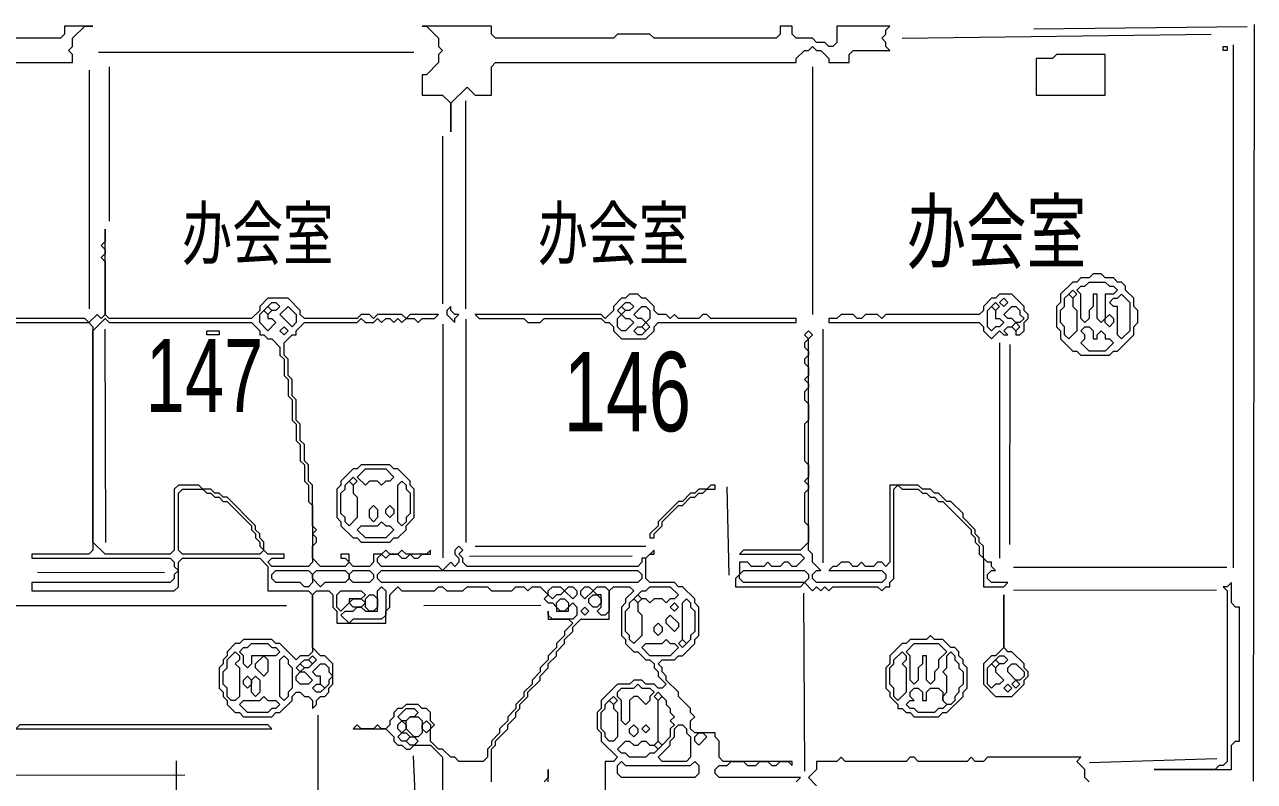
# Model space of a CAD drawing. Extents: x 9 to 1972, y 11 to 1392.
# Drawn here: x 1176.2 to 1478.7, y 845.1 to 1031.4 of the extents above; entities that cross this region are included whole.
import ezdxf

# ---------------------------------------------------------------- set-up
doc = ezdxf.new("R2010")
doc.units = 0
for name, color, linetype, lineweight in [('OCR_TEXT', 6, 'Continuous', 0), ('TRACE_CURVE', 6, 'Continuous', 0), ('TRACE_STRAIGHT', 5, 'Continuous', 0), ('TRACE_TEXT_SYMBOL', 6, 'Continuous', 0)]:
    doc.layers.add(name, color=color, linetype=linetype, lineweight=lineweight)
doc.styles.add('wqy-unicode', font='wqy-unicode.lff')

msp = doc.modelspace()

# ---------------------------------------------------------------- linework, layer by layer
at = {"layer": 'TRACE_CURVE', "color": 6}
for points in [[(1196, 981), (1196, 978), (1195, 977), (1196, 976), (1196, 975), (1195, 974), (1196, 973), (1196, 960), (1195, 959), (1194, 960), (1192, 958), (1191, 959), (1157, 959)], [(1262, 958), (1263, 959), (1264, 958), (1265, 959), (1266, 959), (1267, 958), (1268, 959), (1269, 958), (1270, 959), (1272, 959), (1273, 958), (1274, 959), (1277, 959), (1278, 960), (1271, 960), (1270, 959), (1269, 960), (1263, 960), (1262, 959), (1261, 960), (1259, 960), (1258, 959), (1245, 959), (1244, 960), (1244, 961), (1241, 964), (1236, 964), (1234, 962), (1234, 961), (1232, 959), (1197, 959), (1196, 960), (1196, 981)], [(1264, 898), (1263, 899), (1263, 900), (1264, 901), (1265, 900), (1266, 901), (1268, 901), (1269, 900), (1270, 900), (1271, 901), (1272, 900), (1273, 900), (1274, 901), (1276, 901), (1276, 902), (1275, 901), (1270, 901), (1269, 902), (1268, 901), (1266, 901), (1265, 902), (1264, 901), (1262, 901), (1262, 899), (1261, 898), (1257, 898), (1256, 899), (1256, 901), (1254, 901), (1254, 900), (1255, 900), (1256, 899), (1255, 898), (1249, 898), (1247, 900), (1247, 903), (1248, 904), (1248, 905), (1247, 906), (1248, 907), (1247, 908), (1247, 918), (1246, 919), (1246, 923), (1245, 924), (1245, 928), (1244, 929), (1244, 933), (1243, 934), (1243, 939), (1242, 940), (1242, 944), (1241, 945), (1241, 949), (1240, 950), (1240, 953), (1242, 955), (1243, 955), (1243, 956), (1245, 958), (1258, 958), (1259, 959), (1260, 958), (1262, 958)], [(1157, 958), (1192, 958), (1193, 957), (1193, 902), (1192, 901), (1178, 901), (1178, 900), (1212, 900), (1213, 899), (1213, 898), (1214, 897), (1213, 896), (1213, 895), (1212, 894), (1178, 894), (1178, 892), (1213, 892), (1214, 893), (1214, 899), (1215, 900), (1234, 900), (1236, 898), (1236, 892), (1246, 892), (1247, 891), (1247, 877), (1246, 876), (1244, 876)], [(1369, 956), (1368, 955), (1369, 954), (1368, 953), (1368, 952), (1369, 951), (1369, 950), (1368, 949), (1368, 948), (1369, 947), (1369, 945), (1368, 944), (1369, 943), (1369, 942), (1368, 941), (1368, 939), (1369, 938), (1369, 934), (1368, 933), (1368, 924), (1369, 923), (1369, 920), (1368, 919), (1369, 918), (1369, 917), (1368, 916), (1368, 909), (1369, 908), (1369, 904), (1367, 902), (1353, 902), (1352, 901), (1367, 901), (1368, 900), (1366, 898), (1365, 898), (1364, 899), (1363, 899), (1362, 898), (1360, 898), (1359, 899), (1358, 898), (1355, 898), (1354, 899), (1352, 899), (1352, 896), (1351, 895), (1351, 893), (1367, 893), (1368, 894), (1370, 892), (1371, 893), (1372, 892), (1373, 893), (1374, 892), (1375, 893), (1386, 893), (1387, 892), (1388, 893), (1389, 893), (1389, 894), (1390, 895), (1390, 917), (1391, 918)], [(1370, 896), (1371, 897), (1372, 897), (1370, 899), (1370, 901), (1369, 902), (1369, 954), (1370, 955), (1369, 956)], [(1391, 918), (1392, 917), (1396, 917), (1397, 916), (1398, 916), (1399, 915), (1400, 915), (1401, 914), (1402, 914), (1409, 907), (1409, 906), (1410, 905), (1410, 904), (1411, 903), (1411, 901), (1412, 900), (1412, 893), (1417, 893), (1418, 894), (1414, 894), (1413, 895), (1413, 896), (1414, 897), (1415, 897), (1414, 898), (1414, 899), (1413, 899), (1412, 900), (1412, 903), (1411, 904), (1411, 905), (1410, 906), (1410, 907), (1407, 910), (1407, 911), (1404, 914), (1403, 914), (1401, 916), (1400, 916), (1399, 917), (1397, 917), (1396, 918), (1389, 918), (1389, 899), (1388, 898), (1387, 899), (1386, 899), (1385, 898), (1383, 898), (1382, 899), (1381, 898), (1380, 898), (1379, 899), (1377, 899), (1376, 898), (1375, 898), (1374, 897), (1387, 897), (1388, 896), (1388, 895), (1387, 894), (1371, 894), (1370, 895), (1370, 896)], [(1357, 850), (1359, 850), (1360, 849), (1361, 849), (1362, 850), (1364, 850), (1365, 849), (1365, 850), (1348, 850), (1347, 851), (1347, 855), (1346, 856), (1346, 857), (1341, 857), (1340, 858), (1340, 860), (1341, 861), (1340, 862), (1340, 863), (1337, 866), (1337, 867), (1334, 870), (1334, 871), (1333, 872), (1333, 873), (1332, 874), (1333, 875), (1336, 875), (1337, 876), (1338, 876), (1341, 879), (1341, 880), (1342, 881), (1342, 888), (1341, 889), (1341, 890), (1338, 893), (1337, 893), (1336, 894), (1330, 894), (1329, 895), (1329, 900), (1330, 901), (1331, 901), (1331, 902), (1329, 900), (1328, 900), (1328, 899), (1327, 898), (1285, 898), (1284, 899), (1284, 900), (1283, 901), (1284, 902), (1283, 903), (1282, 902), (1282, 901), (1283, 900), (1283, 899), (1282, 898), (1281, 899), (1279, 897), (1278, 898), (1264, 898)], [(1244, 876), (1243, 875), (1239, 879), (1238, 879), (1237, 880), (1230, 880), (1229, 879), (1228, 879), (1226, 877), (1226, 876), (1225, 875), (1225, 874), (1224, 873), (1224, 868), (1225, 867), (1225, 866), (1226, 865), (1226, 864), (1228, 862), (1229, 862), (1230, 861), (1237, 861), (1238, 862), (1239, 862), (1242, 865), (1242, 866), (1243, 867), (1244, 867), (1245, 866), (1246, 866), (1247, 865), (1247, 863), (1248, 864), (1248, 865), (1249, 866), (1250, 866), (1251, 867), (1251, 868), (1252, 869), (1252, 874), (1250, 876), (1249, 876), (1247, 878), (1247, 891), (1248, 892), (1251, 892), (1252, 891), (1252, 888), (1253, 887), (1253, 884), (1265, 884), (1265, 887), (1266, 888), (1266, 891), (1268, 893), (1269, 892), (1277, 892), (1278, 893), (1279, 893), (1280, 892), (1284, 892), (1285, 893), (1290, 893), (1291, 892)], [(1291, 892), (1296, 892), (1297, 893), (1299, 893), (1300, 892), (1301, 893), (1303, 893), (1305, 891), (1304, 890), (1305, 889), (1306, 889), (1307, 888), (1307, 887), (1310, 887), (1310, 888), (1311, 889), (1312, 888), (1312, 886), (1311, 885), (1306, 885), (1305, 886), (1305, 887), (1305, 885), (1310, 885), (1311, 884), (1309, 882), (1309, 881), (1307, 879), (1307, 878), (1305, 876), (1305, 875), (1303, 873), (1303, 872), (1301, 870), (1301, 869), (1299, 867), (1299, 866), (1297, 864), (1297, 863), (1295, 861), (1295, 860), (1293, 858), (1293, 857), (1291, 855), (1291, 854), (1290, 853), (1290, 851), (1289, 850), (1283, 850), (1282, 851), (1281, 851), (1279, 853), (1278, 853), (1276, 855), (1276, 858), (1277, 859), (1276, 860), (1276, 862), (1275, 863), (1274, 863), (1273, 864), (1270, 864), (1269, 863), (1268, 863)], [(1320, 892), (1321, 893), (1325, 893), (1326, 892), (1324, 890), (1324, 889), (1323, 888), (1323, 881), (1324, 880), (1324, 879), (1326, 877), (1327, 877), (1329, 875), (1330, 875), (1331, 874), (1331, 873), (1332, 872), (1332, 871), (1334, 869), (1333, 868), (1332, 868), (1331, 869), (1329, 869), (1328, 870), (1326, 870), (1325, 869), (1322, 869), (1318, 865), (1318, 863), (1317, 862), (1317, 858), (1318, 857), (1318, 855), (1322, 851), (1321, 850), (1319, 850), (1319, 841)], [(1292, 854), (1292, 855), (1295, 858), (1295, 859), (1297, 861), (1297, 862), (1298, 863), (1298, 864), (1300, 866), (1300, 867), (1303, 870), (1303, 871), (1305, 873), (1305, 874), (1307, 876), (1307, 877), (1309, 879), (1309, 880), (1311, 882), (1311, 883), (1313, 885), (1320, 885), (1320, 892)], [(1268, 863), (1267, 862), (1267, 861), (1266, 860), (1266, 859), (1265, 858), (1264, 858), (1263, 859), (1262, 858), (1259, 858), (1258, 859), (1257, 858), (1265, 858), (1267, 856), (1267, 855), (1268, 854), (1269, 854), (1270, 853), (1271, 853), (1272, 854), (1276, 854), (1279, 851), (1279, 809)], [(1291, 845), (1291, 853), (1292, 854)], [(1366, 845), (1367, 846), (1347, 846), (1346, 847), (1346, 848), (1347, 849), (1349, 849), (1350, 850), (1353, 850), (1354, 849), (1356, 849), (1357, 850)], [(1437, 846), (1437, 848), (1435, 850), (1436, 851), (1413, 851), (1412, 850), (1410, 850), (1409, 851), (1408, 850), (1396, 850), (1395, 851), (1394, 851), (1393, 850), (1378, 850), (1377, 851), (1376, 850), (1371, 850), (1371, 848), (1369, 846), (1371, 844)], [(1305, 845), (1305, 848), (1305, 846), (1304, 845)], [(1438, 845), (1437, 846)]]:
    msp.add_lwpolyline(points, dxfattribs=at)
for points in [[(1235, 961), (1236, 962), (1237, 961), (1236, 960)], [(1236, 962), (1237, 963), (1238, 963), (1239, 962), (1238, 961), (1237, 961)], [(1241, 962), (1243, 960), (1243, 958), (1242, 957), (1239, 960)], [(1196, 959), (1197, 958), (1232, 958), (1234, 956), (1234, 955), (1235, 955), (1236, 954), (1237, 954), (1239, 952), (1239, 950), (1240, 949), (1240, 945), (1241, 944), (1241, 940), (1242, 939), (1242, 934), (1243, 933), (1243, 929), (1244, 928), (1244, 924), (1245, 923), (1245, 919), (1246, 918), (1246, 914), (1247, 913), (1247, 899), (1246, 898), (1237, 898), (1236, 899), (1237, 900), (1240, 900), (1240, 901), (1236, 901), (1235, 902), (1235, 904), (1234, 905), (1234, 906), (1233, 907), (1233, 908), (1226, 915), (1225, 915), (1224, 916), (1223, 916), (1222, 917), (1220, 917), (1219, 918), (1214, 918), (1213, 917), (1213, 902), (1212, 901), (1196, 901), (1193, 904), (1193, 956)], [(1234, 960), (1235, 961), (1236, 960), (1236, 959), (1237, 959), (1238, 958), (1236, 956), (1234, 958)], [(1239, 956), (1240, 957), (1241, 956), (1240, 955)], [(1214, 916), (1215, 917), (1220, 917), (1221, 916), (1222, 916), (1223, 915), (1224, 915), (1225, 914), (1226, 914), (1232, 908), (1232, 907), (1233, 906), (1233, 905), (1234, 904), (1234, 903), (1235, 902), (1234, 901), (1215, 901), (1214, 902)], [(1237, 896), (1238, 897), (1246, 897), (1247, 896), (1247, 894), (1246, 893), (1245, 893), (1244, 894), (1238, 894), (1237, 895)], [(1247, 896), (1248, 897), (1255, 897), (1256, 896), (1256, 895), (1255, 894), (1250, 894), (1249, 893), (1247, 895)], [(1256, 896), (1257, 897), (1261, 897), (1262, 896), (1262, 895), (1261, 894), (1257, 894), (1256, 895)], [(1263, 896), (1264, 897), (1327, 897), (1328, 896), (1328, 895), (1327, 894), (1264, 894), (1263, 895)], [(1352, 896), (1353, 897), (1368, 897), (1369, 896), (1369, 895), (1368, 894), (1353, 894), (1352, 895)], [(1263, 892), (1264, 893), (1265, 892), (1265, 886), (1264, 885), (1257, 885), (1256, 884), (1254, 886), (1255, 887), (1257, 887), (1258, 888), (1259, 888), (1260, 887), (1263, 887)], [(1305, 892), (1306, 893), (1308, 893), (1309, 892), (1308, 891), (1307, 891), (1306, 890), (1305, 891)], [(1309, 892), (1310, 893), (1311, 893), (1312, 892), (1312, 891), (1311, 890)], [(1313, 892), (1314, 893), (1315, 893), (1316, 892), (1314, 890), (1313, 891)], [(1316, 892), (1317, 893), (1319, 893), (1320, 892), (1320, 887), (1319, 886), (1318, 886), (1317, 887), (1318, 888), (1318, 891), (1317, 891)], [(1329, 892), (1330, 893), (1335, 893), (1337, 891), (1336, 890), (1335, 890), (1334, 889), (1333, 890), (1331, 890), (1330, 889), (1329, 890), (1328, 890), (1327, 891), (1328, 892)], [(1253, 891), (1254, 892), (1259, 892), (1260, 891), (1259, 890), (1256, 890), (1256, 889), (1254, 887), (1253, 888)], [(1256, 889), (1257, 890), (1259, 890), (1260, 889), (1259, 888), (1257, 888)], [(1260, 890), (1261, 891), (1262, 891), (1263, 890), (1263, 888), (1262, 887), (1261, 887), (1260, 888)], [(1307, 889), (1308, 890), (1309, 890), (1310, 889), (1310, 888), (1309, 887), (1308, 887), (1307, 888)], [(1315, 890), (1316, 891), (1317, 891), (1318, 890), (1318, 889), (1317, 888), (1316, 888), (1315, 889)], [(1325, 889), (1326, 890), (1327, 889), (1327, 887), (1328, 886), (1328, 881), (1326, 879), (1325, 880), (1325, 881), (1324, 882), (1324, 887), (1325, 888)], [(1326, 890), (1327, 891), (1328, 890), (1327, 889)], [(1338, 889), (1339, 890), (1340, 889), (1340, 888), (1341, 887), (1341, 882), (1340, 881), (1340, 880), (1339, 879), (1338, 880)], [(1313, 887), (1314, 888), (1315, 887), (1314, 886)], [(1335, 888), (1336, 889), (1337, 888), (1336, 887)], [(1331, 883), (1332, 884), (1333, 883), (1333, 882), (1332, 881), (1331, 882)], [(1334, 885), (1335, 886), (1337, 884), (1337, 883), (1336, 882), (1334, 884)], [(1231, 878), (1232, 879), (1236, 879), (1237, 878), (1238, 878), (1239, 877), (1238, 876), (1232, 876), (1232, 874), (1231, 873), (1230, 874), (1230, 876), (1229, 877), (1230, 878)], [(1333, 879), (1334, 880), (1335, 879), (1336, 879), (1337, 878), (1335, 876), (1330, 876), (1328, 878), (1329, 879)], [(1337, 879), (1338, 880), (1339, 879), (1338, 878)], [(1228, 877), (1229, 876), (1229, 875), (1228, 874), (1229, 873), (1229, 866), (1228, 865), (1227, 865), (1226, 866), (1226, 868), (1225, 869), (1225, 872), (1226, 873), (1226, 875)], [(1235, 876), (1236, 875), (1236, 872), (1235, 871), (1233, 873), (1233, 874)], [(1239, 875), (1240, 876), (1241, 875), (1241, 874), (1242, 873), (1242, 868), (1241, 867), (1241, 866), (1240, 865), (1239, 866)], [(1244, 874), (1245, 875), (1246, 875), (1247, 874), (1246, 873), (1245, 873)], [(1246, 875), (1247, 876), (1248, 875), (1247, 874)], [(1243, 873), (1244, 874), (1245, 873), (1244, 872)], [(1243, 871), (1244, 872), (1245, 872), (1247, 870), (1246, 869), (1244, 869), (1243, 870)], [(1249, 874), (1250, 874), (1251, 873), (1251, 872), (1252, 871), (1251, 870), (1251, 869), (1250, 868), (1249, 869), (1249, 871), (1248, 871), (1247, 872)], [(1230, 870), (1231, 871), (1232, 870), (1232, 869), (1231, 868), (1230, 869)], [(1232, 870), (1233, 871), (1234, 870), (1234, 867), (1233, 866), (1232, 867)], [(1247, 868), (1248, 869), (1249, 869), (1250, 868), (1249, 867), (1248, 867)], [(1326, 868), (1327, 869), (1328, 868), (1330, 868), (1331, 867), (1330, 866), (1330, 865), (1329, 864), (1327, 866), (1326, 866), (1325, 865), (1325, 860), (1324, 859), (1323, 860), (1323, 865), (1322, 866), (1322, 867), (1323, 868)], [(1234, 865), (1235, 866), (1236, 865), (1238, 865), (1239, 864), (1238, 863), (1237, 863), (1236, 862), (1231, 862), (1229, 864), (1230, 865)], [(1320, 865), (1321, 866), (1322, 865), (1321, 864)], [(1331, 866), (1332, 867), (1333, 866), (1332, 865)], [(1332, 865), (1333, 866), (1334, 865), (1334, 864), (1335, 863), (1335, 862), (1336, 861), (1335, 860), (1336, 859), (1335, 858), (1335, 856), (1333, 854), (1332, 855)], [(1270, 863), (1272, 863), (1273, 862), (1272, 861), (1271, 861), (1270, 860), (1269, 860), (1268, 861)], [(1319, 864), (1320, 865), (1321, 864), (1321, 863), (1322, 862), (1322, 856), (1321, 855), (1320, 855), (1319, 856), (1319, 857), (1318, 858), (1318, 862), (1319, 863)], [(1268, 859), (1269, 860), (1270, 859), (1270, 858), (1269, 857), (1268, 858)], [(1270, 860), (1271, 861), (1273, 861), (1274, 860), (1274, 857), (1273, 856), (1272, 856), (1270, 858)], [(1274, 859), (1275, 860), (1276, 859), (1276, 858), (1275, 857), (1274, 858)], [(1268, 856), (1269, 857), (1270, 857), (1271, 856), (1270, 855), (1269, 855)], [(1325, 858), (1326, 859), (1327, 858), (1327, 857), (1326, 856), (1325, 857)], [(1328, 858), (1329, 859), (1330, 858), (1329, 857)], [(1336, 858), (1337, 859), (1338, 859), (1339, 858), (1339, 857), (1340, 856), (1340, 851), (1339, 850), (1333, 850), (1332, 851), (1335, 854), (1335, 855), (1336, 856)], [(1341, 856), (1342, 857), (1343, 857), (1344, 856), (1342, 854), (1341, 855)], [(1270, 855), (1271, 856), (1272, 856), (1273, 855), (1272, 854), (1271, 854)], [(1324, 855), (1325, 855), (1326, 854), (1327, 854), (1328, 855), (1329, 855), (1330, 854), (1331, 854), (1332, 853), (1331, 852), (1330, 852), (1329, 851), (1325, 851), (1324, 852), (1323, 852), (1322, 853)], [(1331, 854), (1332, 855), (1333, 854), (1332, 853)], [(1322, 849), (1323, 850), (1324, 849), (1340, 849), (1341, 850), (1342, 849), (1342, 847), (1341, 846), (1323, 846), (1322, 847)]]:
    msp.add_lwpolyline(points, close=True, dxfattribs=at)
at = {"layer": 'TRACE_STRAIGHT', "color": 5}
for p, q in [((1392.05, 1028), (1468.05, 1029)), ((1424.39, 1030.33), (1476.91, 1030.94)), ((1478.42, 845.12), (1478.67, 1031.38)), ((1473.55, 897.62), (1473.56, 1026.38)), ((1194.38, 1024.59), (1271.88, 1024.55)), ((1192.08, 1020.13), (1192.09, 961.37)), ((1197, 1021), (1197, 983)), ((1370, 1021), (1370, 960)), ((1284.69, 961.37), (1284.7, 1012.62)), ((1279.04, 962.62), (1279.05, 1003.88)), ((1195.9, 956.38), (1196.1, 903.87)), ((1279.04, 957.62), (1279.09, 900.12)), ((1284.67, 958.88), (1284.71, 903.88)), ((1372.61, 898.87), (1372.63, 956.37)), ((1416, 953), (1416, 900)), ((1418.51, 903.35), (1418.62, 952.62)), ((1348.91, 917.61), (1349.41, 895.83)), ((1287, 903), (1329, 903)), ((1285.62, 900.52), (1325.63, 900.63)), ((1179.37, 896.55), (1210.63, 896.52)), ((1419.38, 897.81), (1471.88, 897.79)), ((1367.8, 891.37), (1368.02, 847.62)), ((1419.38, 892.14), (1469.38, 892.24)), ((1173.12, 888.36), (1240.62, 888.4)), ((1274.37, 888.38), (1303.13, 888.44)), ((1248.29, 861.38), (1248.33, 815.12)), ((1213.44, 850.12), (1213.69, 656.37)), ((1271.79, 851.37), (1272.83, 827.56)), ((1438.14, 849.72), (1469.4, 850.72)), ((1118.13, 846.58), (1215.63, 846.65))]:
    msp.add_line(p, q, dxfattribs=at)
at = {"layer": 'TRACE_TEXT_SYMBOL', "color": 6}
msp.add_lwpolyline([(1117, 1022), (1188, 1022), (1188, 1024), (1187, 1025), (1188, 1026), (1188, 1028), (1191, 1031), (1193, 1031), (1186, 1031), (1186, 1029), (1185, 1028), (1156, 1028)], dxfattribs=at)
for points in [[(1274, 1031), (1275, 1031), (1278, 1028), (1278, 1026), (1279, 1025), (1278, 1024), (1278, 1022), (1275, 1019), (1274, 1019), (1274, 1014), (1279, 1014), (1281, 1012), (1281, 1005), (1281, 1012), (1285, 1016), (1287, 1014), (1291, 1014), (1291, 1021), (1292, 1022), (1366, 1022), (1366, 1023), (1368, 1025), (1369, 1025), (1370, 1026), (1371, 1025), (1372, 1025), (1374, 1023), (1374, 1022), (1379, 1022), (1379, 1024), (1380, 1025), (1389, 1025), (1388, 1026), (1388, 1027), (1387, 1028), (1388, 1029), (1388, 1030), (1389, 1031), (1376, 1031), (1376, 1027), (1375, 1026), (1374, 1026), (1373, 1027), (1371, 1027), (1370, 1028), (1366, 1028), (1365, 1029), (1365, 1031), (1362, 1031), (1362, 1029), (1361, 1028), (1331, 1028), (1330, 1029), (1322, 1029), (1321, 1028), (1292, 1028), (1291, 1029), (1291, 1031)], [(1471, 1026), (1472, 1026), (1472, 1025), (1471, 1025)], [(1430, 1024), (1429, 1023), (1425, 1023), (1425, 1014), (1442, 1014), (1442, 1024)], [(1439, 970), (1438, 969), (1436, 969), (1435, 968), (1434, 968), (1431, 965), (1431, 963), (1430, 962), (1430, 957), (1431, 956), (1431, 954), (1434, 951), (1435, 951), (1436, 950), (1443, 950), (1444, 951), (1445, 951), (1449, 955), (1449, 957), (1450, 958), (1450, 961), (1449, 962), (1449, 964), (1447, 966), (1447, 967), (1446, 968), (1445, 968), (1444, 969), (1442, 969), (1441, 970)], [(1437, 967), (1438, 968), (1442, 968), (1443, 967), (1444, 967), (1445, 966), (1444, 965), (1442, 965), (1442, 959), (1441, 958), (1440, 959), (1440, 965), (1439, 965), (1439, 962), (1438, 961), (1438, 959), (1437, 958), (1436, 959), (1436, 965), (1435, 966), (1436, 967)], [(1325, 965), (1324, 964), (1323, 964), (1321, 962), (1321, 961), (1319, 959), (1318, 960), (1287, 960), (1288, 959), (1299, 959), (1300, 958), (1303, 958), (1304, 959), (1318, 959), (1319, 958), (1320, 958), (1321, 957), (1321, 956), (1323, 954), (1329, 954), (1331, 956), (1331, 957), (1332, 958), (1366, 958), (1366, 959), (1345, 959), (1344, 960), (1343, 960), (1342, 959), (1337, 959), (1336, 960), (1335, 959), (1334, 960), (1332, 960), (1331, 961), (1331, 962), (1329, 964), (1328, 964), (1327, 965)], [(1416, 965), (1415, 964), (1414, 964), (1412, 962), (1412, 961), (1411, 960), (1388, 960), (1387, 959), (1386, 960), (1383, 960), (1382, 959), (1381, 959), (1380, 960), (1377, 960), (1376, 959), (1374, 959), (1374, 958), (1411, 958), (1412, 957), (1412, 956), (1414, 954), (1416, 956), (1417, 955), (1418, 955), (1417, 956), (1418, 957), (1419, 957), (1420, 956), (1420, 955), (1421, 955), (1422, 956), (1422, 958), (1423, 959), (1423, 960), (1422, 961), (1422, 962), (1419, 965)], [(1432, 964), (1433, 965), (1434, 964), (1434, 962), (1435, 961), (1435, 956), (1433, 954), (1432, 955), (1432, 957), (1431, 958), (1431, 961), (1432, 962)], [(1433, 965), (1434, 966), (1435, 965), (1434, 964)], [(1445, 964), (1446, 965), (1448, 963), (1448, 956), (1446, 954), (1445, 955), (1445, 962), (1444, 962), (1443, 963), (1444, 964)], [(1281, 962), (1280, 961), (1280, 960), (1282, 958), (1282, 959), (1283, 960), (1282, 960), (1281, 961)], [(1322, 961), (1323, 962), (1324, 961), (1323, 960)], [(1323, 962), (1324, 963), (1325, 963), (1326, 962), (1325, 961), (1324, 961)], [(1328, 962), (1329, 962), (1330, 961), (1330, 959), (1329, 958), (1328, 959), (1327, 959), (1326, 960)], [(1413, 961), (1414, 962), (1415, 961), (1415, 959), (1416, 959), (1417, 958), (1416, 957), (1415, 957), (1414, 956), (1413, 957)], [(1414, 962), (1415, 963), (1416, 962), (1415, 961)], [(1416, 963), (1417, 964), (1418, 963), (1417, 962)], [(1419, 962), (1420, 962), (1421, 961), (1421, 960), (1422, 959), (1421, 958), (1420, 958), (1419, 959), (1418, 959), (1417, 960)], [(1322, 959), (1323, 960), (1324, 959), (1325, 959), (1326, 958), (1324, 956), (1323, 956), (1322, 957)], [(1442, 959), (1443, 960), (1444, 959), (1444, 958), (1443, 957), (1442, 958)], [(1221, 956), (1224, 956), (1224, 955), (1221, 955)], [(1326, 956), (1327, 957), (1328, 957), (1329, 956), (1328, 955), (1327, 955)], [(1328, 957), (1329, 958), (1330, 957), (1329, 956)], [(1419, 957), (1420, 958), (1421, 957), (1420, 956)], [(1436, 956), (1437, 957), (1438, 957), (1439, 956), (1439, 954), (1440, 954), (1440, 955), (1441, 956), (1442, 955), (1442, 954), (1443, 954), (1444, 953), (1442, 951), (1438, 951), (1436, 953), (1437, 954), (1437, 955)], [(1259, 923), (1258, 922), (1257, 922), (1254, 919), (1254, 918), (1253, 917), (1253, 910), (1254, 909), (1254, 908), (1257, 905), (1258, 905), (1259, 904), (1266, 904), (1267, 905), (1268, 905), (1270, 907), (1270, 908), (1272, 910), (1272, 917), (1271, 918), (1271, 919), (1268, 922), (1267, 922), (1266, 923)], [(1256, 919), (1257, 920), (1258, 919), (1257, 918)], [(1260, 922), (1265, 922), (1267, 920), (1266, 919), (1265, 919), (1264, 918), (1263, 919), (1261, 919), (1260, 918), (1258, 920)], [(1255, 918), (1256, 919), (1257, 918), (1257, 916), (1258, 915), (1258, 910), (1256, 908), (1255, 909), (1255, 910), (1254, 911), (1254, 916), (1255, 917)], [(1268, 918), (1269, 919), (1270, 918), (1270, 917), (1271, 916), (1271, 911), (1270, 910), (1270, 909), (1269, 908), (1268, 909)], [(1345, 918), (1344, 917), (1342, 917), (1341, 916), (1340, 916), (1338, 914), (1337, 914), (1332, 909), (1332, 908), (1330, 906), (1330, 905), (1331, 905), (1331, 906), (1333, 908), (1333, 909), (1337, 913), (1338, 913), (1340, 915), (1341, 915), (1342, 916), (1343, 916), (1344, 917), (1346, 917), (1346, 918)], [(1261, 912), (1262, 913), (1263, 912), (1263, 910), (1262, 909), (1261, 910)], [(1265, 912), (1266, 913), (1267, 912), (1267, 911), (1266, 910), (1265, 911)], [(1263, 908), (1264, 909), (1265, 908), (1266, 908), (1267, 907), (1265, 905), (1260, 905), (1258, 907), (1259, 908)], [(1473, 894), (1472, 893), (1471, 893), (1472, 892), (1472, 850), (1471, 849), (1470, 849), (1469, 848), (1454, 848), (1473, 848), (1473, 854), (1474, 855), (1475, 855), (1475, 888), (1474, 888), (1473, 889)], [(1417, 891), (1417, 878), (1415, 876), (1414, 876), (1412, 874), (1412, 869), (1415, 866), (1419, 866), (1422, 869), (1422, 870), (1423, 871), (1423, 872), (1422, 873), (1422, 874), (1419, 877), (1418, 877), (1417, 878)], [(1399, 881), (1398, 880), (1394, 880), (1393, 879), (1392, 879), (1389, 876), (1389, 874), (1388, 873), (1388, 868), (1389, 867), (1389, 866), (1391, 864), (1391, 863), (1392, 863), (1393, 862), (1394, 862), (1395, 861), (1401, 861), (1402, 862), (1403, 862), (1407, 866), (1407, 867), (1408, 868), (1408, 873), (1407, 874), (1407, 875), (1406, 876), (1406, 877), (1405, 878), (1404, 878), (1402, 880), (1400, 880)], [(1395, 879), (1401, 879), (1403, 877), (1401, 875), (1401, 873), (1400, 872), (1400, 870), (1399, 869), (1398, 870), (1398, 876), (1397, 876), (1397, 874), (1396, 873), (1396, 870), (1395, 869), (1394, 870), (1394, 876), (1393, 877)], [(1392, 877), (1393, 876), (1393, 875), (1392, 874), (1393, 873), (1393, 867), (1391, 865), (1390, 866), (1390, 868), (1389, 869), (1389, 873), (1390, 874), (1390, 875)], [(1403, 876), (1404, 877), (1405, 876), (1405, 875), (1406, 874), (1406, 873), (1407, 872), (1407, 869), (1406, 868), (1406, 867), (1405, 866), (1405, 865), (1404, 864), (1403, 864), (1402, 865), (1402, 866), (1403, 867), (1403, 871), (1402, 872), (1403, 873)], [(1414, 874), (1415, 875), (1416, 874), (1415, 873)], [(1415, 875), (1416, 876), (1417, 876), (1418, 875), (1417, 874), (1416, 874)], [(1413, 873), (1414, 874), (1415, 873), (1415, 872), (1417, 870), (1416, 869), (1415, 869), (1414, 868), (1413, 869)], [(1418, 873), (1419, 874), (1420, 874), (1422, 872), (1422, 871), (1421, 870), (1420, 870), (1418, 872)], [(1417, 868), (1418, 869), (1419, 868), (1418, 867)], [(1419, 869), (1420, 870), (1421, 869), (1420, 868)], [(1394, 867), (1395, 868), (1396, 868), (1397, 867), (1397, 865), (1398, 865), (1398, 867), (1399, 868), (1401, 868), (1402, 867), (1402, 865), (1403, 864), (1402, 863), (1401, 863), (1400, 862), (1396, 862), (1395, 863), (1394, 863), (1393, 864), (1394, 865), (1395, 865), (1394, 866)], [(1175, 859), (1174, 858), (1237, 858), (1236, 859)]]:
    msp.add_lwpolyline(points, close=True, dxfattribs=at)

# ---------------------------------------------------------------- texts
at = {"layer": 'OCR_TEXT', "color": 6, "style": 'wqy-unicode', "width": 0.72}
for s, height, p in [('办会室', 15.026, (1393.08, 972.89)), ('办会室', 12.654, (1214.86, 973.59)), ('办会室', 12.654, (1302.36, 973.59)), ('147', 17.98, (1205.99, 936)), ('146', 19.544, (1308.73, 931.26))]:
    msp.add_text(s, height=height, dxfattribs=at).set_placement(p)

doc.saveas('drawing.dxf')
